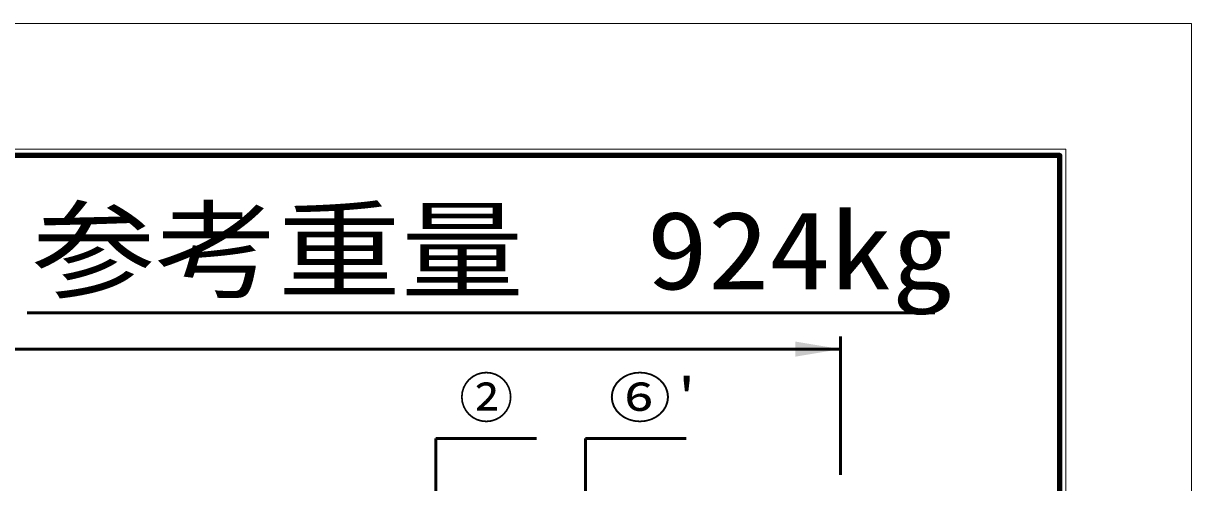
# Model space of a CAD drawing. Units: millimetres, scale not verified. Extents: x -2102 to 2102, y -1485 to 1485.
# Drawn here: x 1173 to 2102, y 1120 to 1485 of the extents above; entities that cross this region are included whole.
import ezdxf
from ezdxf.enums import TextEntityAlignment as Align

# ---------------------------------------------------------------- set-up
doc = ezdxf.new("R2010")
doc.units = ezdxf.units.MM
doc.header["$LTSCALE"] = 5
doc.layers.add('0-0_V-nasSTD', color=7, linetype='Continuous', lineweight=35)
doc.layers.add('0-1_0', color=7, linetype='Continuous', lineweight=50)
doc.styles.add('ＭＳ ゴシック', font='')
doc.styles.get('ＭＳ ゴシック').set_extended_font_data('MS Gothic')

msp = doc.modelspace()

# ---------------------------------------------------------------- linework, layer by layer
at = {"layer": '0-0_V-nasSTD', "lineweight": 50}
for p, q in [((1501.237, 1154.895), (1501.237, 773.895)), ((1620.237, 1154.895), (1620.237, 619.895))]:
    msp.add_line(p, q, dxfattribs=at)
at = {"layer": '0-0_V-nasSTD', "lineweight": 18}
for points in [[(-2102.5, -1485), (-2102.5, 1485), (2102.5, 1485), (2102.5, -1485)], [(-2002.5, -1385), (-2002.5, 1385), (2002.5, 1385), (2002.5, -1385)]]:
    msp.add_lwpolyline(points, close=True, dxfattribs=at)
at = {"layer": '0-0_V-nasSTD', "lineweight": 100}
msp.add_lwpolyline([(1997.5, -1380), (1997.5, 1380), (-1997.5, 1380)], dxfattribs=at)
at = {"layer": '0-0_V-nasSTD'}
msp.add_solid([(1787.237, 1219.895), (1787.237, 1231.895), (1823.237, 1225.895)], dxfattribs=at)
at = {"layer": '0-1_0'}
for p, q in [((1176.036, 1254.753), (1898.036, 1254.753)), ((1823.237, 1125.895), (1823.237, 1235.895)), ((-176.763, 1225.895), (1823.237, 1225.895)), ((1501.237, 1154.895), (1581.237, 1154.895)), ((1620.237, 1154.895), (1700.237, 1154.895))]:
    msp.add_line(p, q, dxfattribs=at)

# ---------------------------------------------------------------- texts
at = {"layer": '0-0_V-nasSTD', "style": 'ＭＳ ゴシック', "width": 1.15}
for s, height, p in [('参考重量\u3000924kg', 62.32, (1180.036, 1254.753)), ("⑥'", 31.67, (1638.637, 1161.895))]:
    msp.add_text(s, height=height, dxfattribs=at).set_placement(p, align=Align.BOTTOM_LEFT)
at = {"layer": '0-0_V-nasSTD', "style": 'ＭＳ ゴシック'}
msp.add_text('②', height=31.67, dxfattribs=at).set_placement((1519.637, 1161.895), align=Align.BOTTOM_LEFT)

doc.saveas('drawing.dxf')
